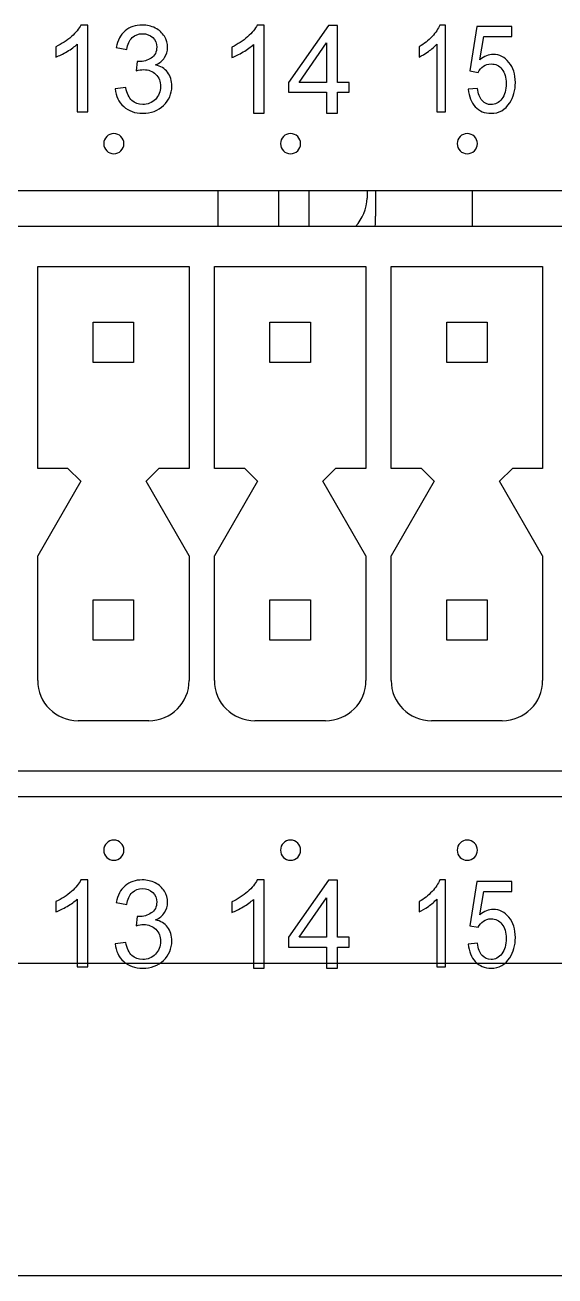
# Model space of a CAD drawing. Header units: millimetres. Extents: x 4086 to 8318, y 123 to 1549.
# Drawn here: x 7010.73 to 7021.23, y 1054.42 to 1079.21 of the extents above; entities that cross this region are included whole.
import ezdxf

# ---------------------------------------------------------------- set-up
doc = ezdxf.new("R2010")
doc.units = ezdxf.units.MM
doc.layers.add('20_ALL_FEATURES', color=7, linetype='Continuous')
doc.layers.add('layer 3', color=7, linetype='Continuous')

msp = doc.modelspace()

# ---------------------------------------------------------------- linework, layer by layer
at = {"layer": '20_ALL_FEATURES', "color": 7, "linetype": 'Continuous'}
for p, q in [((7036.033, 1075.925), (6960.933, 1075.925)), ((7014.555, 1075.225), (7014.555, 1075.925)), ((7015.754, 1075.925), (7015.754, 1075.225)), ((7016.355, 1075.925), (7016.355, 1075.225)), ((7017.505, 1075.925), (7017.505, 1075.784)), ((7017.673, 1075.925), (7017.673, 1075.425)), ((7019.594, 1075.225), (7019.594, 1075.925)), ((6961.533, 1075.225), (7035.433, 1075.225)), ((7010.983, 1070.425), (7010.983, 1074.425)), ((7010.983, 1074.425), (7013.983, 1074.425)), ((7013.983, 1074.425), (7013.983, 1070.425)), ((7014.483, 1070.425), (7014.483, 1074.425)), ((7014.483, 1074.425), (7017.483, 1074.425)), ((7017.483, 1074.425), (7017.483, 1070.425)), ((7017.983, 1070.425), (7017.983, 1074.425)), ((7017.983, 1074.425), (7020.983, 1074.425)), ((7020.983, 1074.425), (7020.983, 1070.425)), ((7012.083, 1072.525), (7012.083, 1073.325)), ((7012.083, 1073.325), (7012.883, 1073.325)), ((7012.883, 1073.325), (7012.883, 1072.525)), ((7015.583, 1072.525), (7015.583, 1073.325)), ((7015.583, 1073.325), (7016.383, 1073.325)), ((7016.383, 1073.325), (7016.383, 1072.525)), ((7019.083, 1072.525), (7019.083, 1073.325)), ((7019.083, 1073.325), (7019.883, 1073.325)), ((7019.883, 1073.325), (7019.883, 1072.525)), ((7012.883, 1072.525), (7012.083, 1072.525)), ((7016.383, 1072.525), (7015.583, 1072.525)), ((7019.883, 1072.525), (7019.083, 1072.525)), ((7011.583, 1070.425), (7010.983, 1070.425)), ((7011.583, 1070.425), (7011.836, 1070.171)), ((7013.129, 1070.171), (7013.383, 1070.425)), ((7013.983, 1070.425), (7013.383, 1070.425)), ((7015.083, 1070.425), (7014.483, 1070.425)), ((7015.083, 1070.425), (7015.336, 1070.171)), ((7016.629, 1070.171), (7016.883, 1070.425)), ((7017.483, 1070.425), (7016.883, 1070.425)), ((7018.583, 1070.425), (7017.983, 1070.425)), ((7018.583, 1070.425), (7018.836, 1070.171)), ((7020.129, 1070.171), (7020.383, 1070.425)), ((7020.983, 1070.425), (7020.383, 1070.425)), ((7011.836, 1070.171), (7010.983, 1068.692)), ((7013.983, 1068.692), (7013.129, 1070.171)), ((7015.336, 1070.171), (7014.483, 1068.692)), ((7017.483, 1068.692), (7016.629, 1070.171)), ((7018.836, 1070.171), (7017.983, 1068.692)), ((7020.983, 1068.692), (7020.129, 1070.171)), ((7010.983, 1066.225), (7010.983, 1068.692)), ((7013.983, 1068.692), (7013.983, 1066.225)), ((7014.483, 1066.225), (7014.483, 1068.692)), ((7017.483, 1068.692), (7017.483, 1066.225)), ((7017.983, 1066.225), (7017.983, 1068.692)), ((7020.983, 1068.692), (7020.983, 1066.225)), ((7012.083, 1067.025), (7012.083, 1067.825)), ((7012.083, 1067.825), (7012.883, 1067.825)), ((7012.883, 1067.825), (7012.883, 1067.025)), ((7015.583, 1067.025), (7015.583, 1067.825)), ((7015.583, 1067.825), (7016.383, 1067.825)), ((7016.383, 1067.825), (7016.383, 1067.025)), ((7019.083, 1067.025), (7019.083, 1067.825)), ((7019.083, 1067.825), (7019.883, 1067.825)), ((7019.883, 1067.825), (7019.883, 1067.025)), ((7012.883, 1067.025), (7012.083, 1067.025)), ((7016.383, 1067.025), (7015.583, 1067.025)), ((7019.883, 1067.025), (7019.083, 1067.025)), ((7013.183, 1065.425), (7011.783, 1065.425)), ((7016.683, 1065.425), (7015.283, 1065.425)), ((7020.183, 1065.425), (7018.783, 1065.425)), ((7036.033, 1064.425), (6960.933, 1064.425)), ((6960.933, 1063.925), (7036.033, 1063.925)), ((6846.023, 1060.625), (7173.323, 1060.625)), ((7173.273, 1054.425), (6846.073, 1054.425))]:
    msp.add_line(p, q, dxfattribs=at)
for centre, radius, start, end in [((7016.705, 1075.784), 0.8, 315.3431, 0), ((7013.673, 1075.425), 4, 357.0724, 0), ((7011.783, 1066.225), 0.8, 180, 270), ((7013.183, 1066.225), 0.8, 270, 0), ((7015.283, 1066.225), 0.8, 180, 270), ((7016.683, 1066.225), 0.8, 270, 0), ((7018.783, 1066.225), 0.8, 180, 270), ((7020.183, 1066.225), 0.8, 270, 0)]:
    msp.add_arc(centre, radius, start, end, dxfattribs=at)
at = {"layer": 'layer 3'}
for points, knots in [([(7011.975, 1077.491), (7011.975, 1077.491), (7011.764, 1077.491), (7011.764, 1077.491), (7011.764, 1077.491), (7011.764, 1077.491), (7011.764, 1078.832), (7011.764, 1078.832), (7011.764, 1078.832), (7011.713, 1078.783), (7011.647, 1078.735), (7011.565, 1078.687), (7011.565, 1078.687), (7011.482, 1078.638), (7011.408, 1078.602), (7011.343, 1078.578), (7011.343, 1078.578), (7011.343, 1078.578), (7011.343, 1078.782), (7011.343, 1078.782), (7011.343, 1078.782), (7011.46, 1078.837), (7011.563, 1078.904), (7011.652, 1078.983), (7011.652, 1078.983), (7011.74, 1079.061), (7011.802, 1079.138), (7011.839, 1079.212), (7011.839, 1079.212), (7011.839, 1079.212), (7011.975, 1079.212), (7011.975, 1079.212), (7011.975, 1079.212), (7011.975, 1079.212), (7011.975, 1077.491), (7011.975, 1077.491)], [0, 0, 0, 0, 0.1, 0.1, 0.1, 0.1, 0.2, 0.2, 0.2, 0.2, 0.3, 0.3, 0.3, 0.3, 0.4, 0.4, 0.4, 0.4, 0.5, 0.5, 0.5, 0.5, 0.6, 0.6, 0.6, 0.6, 0.7, 0.7, 0.7, 0.7, 0.8, 0.8, 0.8, 0.8, 1, 1, 1, 1]), ([(7012.516, 1077.945), (7012.516, 1077.945), (7012.727, 1077.974), (7012.727, 1077.974), (7012.727, 1077.974), (7012.751, 1077.854), (7012.792, 1077.768), (7012.85, 1077.716), (7012.85, 1077.716), (7012.908, 1077.663), (7012.979, 1077.637), (7013.063, 1077.637), (7013.063, 1077.637), (7013.162, 1077.637), (7013.247, 1077.671), (7013.314, 1077.739), (7013.314, 1077.739), (7013.382, 1077.808), (7013.416, 1077.893), (7013.416, 1077.994), (7013.416, 1077.994), (7013.416, 1078.091), (7013.385, 1078.171), (7013.321, 1078.234), (7013.321, 1078.234), (7013.258, 1078.296), (7013.178, 1078.328), (7013.08, 1078.328), (7013.08, 1078.328), (7013.04, 1078.328), (7012.991, 1078.32), (7012.931, 1078.305), (7012.931, 1078.305), (7012.931, 1078.305), (7012.955, 1078.489), (7012.955, 1078.489), (7012.955, 1078.489), (7012.969, 1078.487), (7012.98, 1078.486), (7012.989, 1078.486), (7012.989, 1078.486), (7013.079, 1078.486), (7013.16, 1078.51), (7013.232, 1078.557), (7013.232, 1078.557), (7013.304, 1078.603), (7013.34, 1078.675), (7013.34, 1078.772), (7013.34, 1078.772), (7013.34, 1078.849), (7013.313, 1078.913), (7013.261, 1078.964), (7013.261, 1078.964), (7013.209, 1079.014), (7013.141, 1079.039), (7013.059, 1079.039), (7013.059, 1079.039), (7012.977, 1079.039), (7012.908, 1079.014), (7012.854, 1078.962), (7012.854, 1078.962), (7012.799, 1078.91), (7012.764, 1078.832), (7012.748, 1078.728), (7012.748, 1078.728), (7012.748, 1078.728), (7012.538, 1078.767), (7012.538, 1078.767), (7012.538, 1078.767), (7012.564, 1078.908), (7012.622, 1079.017), (7012.713, 1079.095), (7012.713, 1079.095), (7012.804, 1079.173), (7012.918, 1079.212), (7013.054, 1079.212), (7013.054, 1079.212), (7013.147, 1079.212), (7013.233, 1079.192), (7013.312, 1079.152), (7013.312, 1079.152), (7013.391, 1079.112), (7013.451, 1079.057), (7013.492, 1078.988), (7013.492, 1078.988), (7013.534, 1078.919), (7013.555, 1078.845), (7013.555, 1078.767), (7013.555, 1078.767), (7013.555, 1078.693), (7013.535, 1078.626), (7013.496, 1078.566), (7013.496, 1078.566), (7013.456, 1078.505), (7013.397, 1078.457), (7013.319, 1078.421), (7013.319, 1078.421), (7013.42, 1078.398), (7013.499, 1078.349), (7013.555, 1078.275), (7013.555, 1078.275), (7013.611, 1078.202), (7013.639, 1078.109), (7013.639, 1077.999), (7013.639, 1077.999), (7013.639, 1077.849), (7013.584, 1077.722), (7013.475, 1077.618), (7013.475, 1077.618), (7013.366, 1077.514), (7013.228, 1077.462), (7013.061, 1077.462), (7013.061, 1077.462), (7012.911, 1077.462), (7012.786, 1077.507), (7012.686, 1077.597), (7012.686, 1077.597), (7012.587, 1077.686), (7012.53, 1077.803), (7012.516, 1077.945)], [0, 0, 0, 0, 0.032258, 0.032258, 0.032258, 0.032258, 0.064516, 0.064516, 0.064516, 0.064516, 0.096774, 0.096774, 0.096774, 0.096774, 0.129032, 0.129032, 0.129032, 0.129032, 0.16129, 0.16129, 0.16129, 0.16129, 0.193548, 0.193548, 0.193548, 0.193548, 0.225806, 0.225806, 0.225806, 0.225806, 0.258065, 0.258065, 0.258065, 0.258065, 0.290323, 0.290323, 0.290323, 0.290323, 0.322581, 0.322581, 0.322581, 0.322581, 0.354839, 0.354839, 0.354839, 0.354839, 0.387097, 0.387097, 0.387097, 0.387097, 0.419355, 0.419355, 0.419355, 0.419355, 0.451613, 0.451613, 0.451613, 0.451613, 0.483871, 0.483871, 0.483871, 0.483871, 0.516129, 0.516129, 0.516129, 0.516129, 0.548387, 0.548387, 0.548387, 0.548387, 0.580645, 0.580645, 0.580645, 0.580645, 0.612903, 0.612903, 0.612903, 0.612903, 0.645161, 0.645161, 0.645161, 0.645161, 0.677419, 0.677419, 0.677419, 0.677419, 0.709677, 0.709677, 0.709677, 0.709677, 0.741935, 0.741935, 0.741935, 0.741935, 0.774194, 0.774194, 0.774194, 0.774194, 0.806452, 0.806452, 0.806452, 0.806452, 0.83871, 0.83871, 0.83871, 0.83871, 0.870968, 0.870968, 0.870968, 0.870968, 0.903226, 0.903226, 0.903226, 0.903226, 0.935484, 0.935484, 0.935484, 0.935484, 1, 1, 1, 1]), ([(7015.47, 1077.462), (7015.47, 1077.462), (7015.255, 1077.462), (7015.255, 1077.462), (7015.255, 1077.462), (7015.255, 1077.462), (7015.255, 1078.826), (7015.255, 1078.826), (7015.255, 1078.826), (7015.204, 1078.776), (7015.136, 1078.727), (7015.053, 1078.678), (7015.053, 1078.678), (7014.969, 1078.629), (7014.894, 1078.592), (7014.827, 1078.568), (7014.827, 1078.568), (7014.827, 1078.568), (7014.827, 1078.774), (7014.827, 1078.774), (7014.827, 1078.774), (7014.947, 1078.83), (7015.051, 1078.899), (7015.141, 1078.979), (7015.141, 1078.979), (7015.231, 1079.059), (7015.294, 1079.136), (7015.332, 1079.212), (7015.332, 1079.212), (7015.332, 1079.212), (7015.47, 1079.212), (7015.47, 1079.212), (7015.47, 1079.212), (7015.47, 1079.212), (7015.47, 1077.462), (7015.47, 1077.462)], [0, 0, 0, 0, 0.1, 0.1, 0.1, 0.1, 0.2, 0.2, 0.2, 0.2, 0.3, 0.3, 0.3, 0.3, 0.4, 0.4, 0.4, 0.4, 0.5, 0.5, 0.5, 0.5, 0.6, 0.6, 0.6, 0.6, 0.7, 0.7, 0.7, 0.7, 0.8, 0.8, 0.8, 0.8, 1, 1, 1, 1]), ([(7016.704, 1077.462), (7016.704, 1077.462), (7016.704, 1077.878), (7016.704, 1077.878), (7016.704, 1077.878), (7016.704, 1077.878), (7015.947, 1077.878), (7015.947, 1077.878), (7015.947, 1077.878), (7015.947, 1077.878), (7015.947, 1078.075), (7015.947, 1078.075), (7015.947, 1078.075), (7015.947, 1078.075), (7016.743, 1079.205), (7016.743, 1079.205), (7016.743, 1079.205), (7016.743, 1079.205), (7016.918, 1079.205), (7016.918, 1079.205), (7016.918, 1079.205), (7016.918, 1079.205), (7016.918, 1078.075), (7016.918, 1078.075), (7016.918, 1078.075), (7016.918, 1078.075), (7017.154, 1078.075), (7017.154, 1078.075), (7017.154, 1078.075), (7017.154, 1078.075), (7017.154, 1077.878), (7017.154, 1077.878), (7017.154, 1077.878), (7017.154, 1077.878), (7016.918, 1077.878), (7016.918, 1077.878), (7016.918, 1077.878), (7016.918, 1077.878), (7016.918, 1077.462), (7016.918, 1077.462), (7016.918, 1077.462), (7016.918, 1077.462), (7016.704, 1077.462), (7016.704, 1077.462)], [0, 0, 0, 0, 0.083333, 0.083333, 0.083333, 0.083333, 0.166667, 0.166667, 0.166667, 0.166667, 0.25, 0.25, 0.25, 0.25, 0.333333, 0.333333, 0.333333, 0.333333, 0.416667, 0.416667, 0.416667, 0.416667, 0.5, 0.5, 0.5, 0.5, 0.583333, 0.583333, 0.583333, 0.583333, 0.666667, 0.666667, 0.666667, 0.666667, 0.75, 0.75, 0.75, 0.75, 0.833333, 0.833333, 0.833333, 0.833333, 1, 1, 1, 1]), ([(7019.058, 1077.491), (7019.058, 1077.491), (7018.885, 1077.491), (7018.885, 1077.491), (7018.885, 1077.491), (7018.885, 1077.491), (7018.885, 1078.832), (7018.885, 1078.832), (7018.885, 1078.832), (7018.843, 1078.783), (7018.788, 1078.735), (7018.721, 1078.687), (7018.721, 1078.687), (7018.653, 1078.638), (7018.592, 1078.602), (7018.539, 1078.578), (7018.539, 1078.578), (7018.539, 1078.578), (7018.539, 1078.782), (7018.539, 1078.782), (7018.539, 1078.782), (7018.635, 1078.837), (7018.72, 1078.904), (7018.792, 1078.983), (7018.792, 1078.983), (7018.865, 1079.061), (7018.916, 1079.138), (7018.946, 1079.212), (7018.946, 1079.212), (7018.946, 1079.212), (7019.058, 1079.212), (7019.058, 1079.212), (7019.058, 1079.212), (7019.058, 1079.212), (7019.058, 1077.491), (7019.058, 1077.491)], [0, 0, 0, 0, 0.1, 0.1, 0.1, 0.1, 0.2, 0.2, 0.2, 0.2, 0.3, 0.3, 0.3, 0.3, 0.4, 0.4, 0.4, 0.4, 0.5, 0.5, 0.5, 0.5, 0.6, 0.6, 0.6, 0.6, 0.7, 0.7, 0.7, 0.7, 0.8, 0.8, 0.8, 0.8, 1, 1, 1, 1]), ([(7019.51, 1077.941), (7019.51, 1077.941), (7019.691, 1077.957), (7019.691, 1077.957), (7019.691, 1077.957), (7019.705, 1077.85), (7019.736, 1077.769), (7019.784, 1077.715), (7019.784, 1077.715), (7019.833, 1077.661), (7019.892, 1077.634), (7019.962, 1077.634), (7019.962, 1077.634), (7020.047, 1077.634), (7020.117, 1077.672), (7020.174, 1077.749), (7020.174, 1077.749), (7020.231, 1077.825), (7020.26, 1077.927), (7020.26, 1078.053), (7020.26, 1078.053), (7020.26, 1078.173), (7020.233, 1078.267), (7020.178, 1078.337), (7020.178, 1078.337), (7020.123, 1078.406), (7020.051, 1078.441), (7019.961, 1078.441), (7019.961, 1078.441), (7019.904, 1078.441), (7019.854, 1078.425), (7019.81, 1078.394), (7019.81, 1078.394), (7019.766, 1078.363), (7019.731, 1078.323), (7019.705, 1078.273), (7019.705, 1078.273), (7019.705, 1078.273), (7019.542, 1078.302), (7019.542, 1078.302), (7019.542, 1078.302), (7019.542, 1078.302), (7019.678, 1079.183), (7019.678, 1079.183), (7019.678, 1079.183), (7019.678, 1079.183), (7020.376, 1079.183), (7020.376, 1079.183), (7020.376, 1079.183), (7020.376, 1079.183), (7020.376, 1078.982), (7020.376, 1078.982), (7020.376, 1078.982), (7020.376, 1078.982), (7019.816, 1078.982), (7019.816, 1078.982), (7019.816, 1078.982), (7019.816, 1078.982), (7019.741, 1078.52), (7019.741, 1078.52), (7019.741, 1078.52), (7019.825, 1078.592), (7019.913, 1078.628), (7020.006, 1078.628), (7020.006, 1078.628), (7020.128, 1078.628), (7020.232, 1078.576), (7020.316, 1078.472), (7020.316, 1078.472), (7020.401, 1078.368), (7020.443, 1078.235), (7020.443, 1078.072), (7020.443, 1078.072), (7020.443, 1077.917), (7020.406, 1077.783), (7020.332, 1077.67), (7020.332, 1077.67), (7020.242, 1077.531), (7020.118, 1077.462), (7019.962, 1077.462), (7019.962, 1077.462), (7019.834, 1077.462), (7019.73, 1077.506), (7019.649, 1077.593), (7019.649, 1077.593), (7019.568, 1077.68), (7019.522, 1077.796), (7019.51, 1077.941)], [0, 0, 0, 0, 0.043478, 0.043478, 0.043478, 0.043478, 0.086957, 0.086957, 0.086957, 0.086957, 0.130435, 0.130435, 0.130435, 0.130435, 0.173913, 0.173913, 0.173913, 0.173913, 0.217391, 0.217391, 0.217391, 0.217391, 0.26087, 0.26087, 0.26087, 0.26087, 0.304348, 0.304348, 0.304348, 0.304348, 0.347826, 0.347826, 0.347826, 0.347826, 0.391304, 0.391304, 0.391304, 0.391304, 0.434783, 0.434783, 0.434783, 0.434783, 0.478261, 0.478261, 0.478261, 0.478261, 0.521739, 0.521739, 0.521739, 0.521739, 0.565217, 0.565217, 0.565217, 0.565217, 0.608696, 0.608696, 0.608696, 0.608696, 0.652174, 0.652174, 0.652174, 0.652174, 0.695652, 0.695652, 0.695652, 0.695652, 0.73913, 0.73913, 0.73913, 0.73913, 0.782609, 0.782609, 0.782609, 0.782609, 0.826087, 0.826087, 0.826087, 0.826087, 0.869565, 0.869565, 0.869565, 0.869565, 0.913043, 0.913043, 0.913043, 0.913043, 1, 1, 1, 1]), ([(7016.704, 1078.075), (7016.704, 1078.075), (7016.704, 1078.859), (7016.704, 1078.859), (7016.704, 1078.859), (7016.704, 1078.859), (7016.158, 1078.075), (7016.158, 1078.075), (7016.158, 1078.075), (7016.158, 1078.075), (7016.704, 1078.075), (7016.704, 1078.075)], [0, 0, 0, 0, 0.25, 0.25, 0.25, 0.25, 0.5, 0.5, 0.5, 0.5, 1, 1, 1, 1]), ([(7012.491, 1077.061), (7012.601, 1077.061), (7012.691, 1076.972), (7012.691, 1076.861), (7012.691, 1076.861), (7012.691, 1076.751), (7012.601, 1076.661), (7012.491, 1076.661), (7012.491, 1076.661), (7012.38, 1076.661), (7012.291, 1076.751), (7012.291, 1076.861), (7012.291, 1076.861), (7012.291, 1076.972), (7012.38, 1077.061), (7012.491, 1077.061)], [0, 0, 0, 0, 0.2, 0.2, 0.2, 0.2, 0.4, 0.4, 0.4, 0.4, 0.6, 0.6, 0.6, 0.6, 1, 1, 1, 1]), ([(7015.991, 1077.061), (7016.101, 1077.061), (7016.191, 1076.972), (7016.191, 1076.861), (7016.191, 1076.861), (7016.191, 1076.751), (7016.101, 1076.661), (7015.991, 1076.661), (7015.991, 1076.661), (7015.88, 1076.661), (7015.791, 1076.751), (7015.791, 1076.861), (7015.791, 1076.861), (7015.791, 1076.972), (7015.88, 1077.061), (7015.991, 1077.061)], [0, 0, 0, 0, 0.2, 0.2, 0.2, 0.2, 0.4, 0.4, 0.4, 0.4, 0.6, 0.6, 0.6, 0.6, 1, 1, 1, 1]), ([(7019.491, 1077.061), (7019.601, 1077.061), (7019.691, 1076.972), (7019.691, 1076.861), (7019.691, 1076.861), (7019.691, 1076.751), (7019.601, 1076.661), (7019.491, 1076.661), (7019.491, 1076.661), (7019.38, 1076.661), (7019.291, 1076.751), (7019.291, 1076.861), (7019.291, 1076.861), (7019.291, 1076.972), (7019.38, 1077.061), (7019.491, 1077.061)], [0, 0, 0, 0, 0.2, 0.2, 0.2, 0.2, 0.4, 0.4, 0.4, 0.4, 0.6, 0.6, 0.6, 0.6, 1, 1, 1, 1]), ([(7012.491, 1063.061), (7012.601, 1063.061), (7012.691, 1062.972), (7012.691, 1062.861), (7012.691, 1062.861), (7012.691, 1062.751), (7012.601, 1062.661), (7012.491, 1062.661), (7012.491, 1062.661), (7012.38, 1062.661), (7012.291, 1062.751), (7012.291, 1062.861), (7012.291, 1062.861), (7012.291, 1062.972), (7012.38, 1063.061), (7012.491, 1063.061)], [0, 0, 0, 0, 0.2, 0.2, 0.2, 0.2, 0.4, 0.4, 0.4, 0.4, 0.6, 0.6, 0.6, 0.6, 1, 1, 1, 1]), ([(7015.991, 1063.061), (7016.101, 1063.061), (7016.191, 1062.972), (7016.191, 1062.861), (7016.191, 1062.861), (7016.191, 1062.751), (7016.101, 1062.661), (7015.991, 1062.661), (7015.991, 1062.661), (7015.88, 1062.661), (7015.791, 1062.751), (7015.791, 1062.861), (7015.791, 1062.861), (7015.791, 1062.972), (7015.88, 1063.061), (7015.991, 1063.061)], [0, 0, 0, 0, 0.2, 0.2, 0.2, 0.2, 0.4, 0.4, 0.4, 0.4, 0.6, 0.6, 0.6, 0.6, 1, 1, 1, 1]), ([(7019.491, 1063.061), (7019.601, 1063.061), (7019.691, 1062.972), (7019.691, 1062.861), (7019.691, 1062.861), (7019.691, 1062.751), (7019.601, 1062.661), (7019.491, 1062.661), (7019.491, 1062.661), (7019.38, 1062.661), (7019.291, 1062.751), (7019.291, 1062.861), (7019.291, 1062.861), (7019.291, 1062.972), (7019.38, 1063.061), (7019.491, 1063.061)], [0, 0, 0, 0, 0.2, 0.2, 0.2, 0.2, 0.4, 0.4, 0.4, 0.4, 0.6, 0.6, 0.6, 0.6, 1, 1, 1, 1]), ([(7011.975, 1060.551), (7011.975, 1060.551), (7011.764, 1060.551), (7011.764, 1060.551), (7011.764, 1060.551), (7011.764, 1060.551), (7011.764, 1061.892), (7011.764, 1061.892), (7011.764, 1061.892), (7011.713, 1061.843), (7011.647, 1061.795), (7011.565, 1061.747), (7011.565, 1061.747), (7011.482, 1061.699), (7011.408, 1061.662), (7011.343, 1061.638), (7011.343, 1061.638), (7011.343, 1061.638), (7011.343, 1061.842), (7011.343, 1061.842), (7011.343, 1061.842), (7011.46, 1061.897), (7011.563, 1061.964), (7011.652, 1062.043), (7011.652, 1062.043), (7011.74, 1062.121), (7011.802, 1062.198), (7011.839, 1062.272), (7011.839, 1062.272), (7011.839, 1062.272), (7011.975, 1062.272), (7011.975, 1062.272), (7011.975, 1062.272), (7011.975, 1062.272), (7011.975, 1060.551), (7011.975, 1060.551)], [0, 0, 0, 0, 0.1, 0.1, 0.1, 0.1, 0.2, 0.2, 0.2, 0.2, 0.3, 0.3, 0.3, 0.3, 0.4, 0.4, 0.4, 0.4, 0.5, 0.5, 0.5, 0.5, 0.6, 0.6, 0.6, 0.6, 0.7, 0.7, 0.7, 0.7, 0.8, 0.8, 0.8, 0.8, 1, 1, 1, 1]), ([(7012.516, 1061.006), (7012.516, 1061.006), (7012.727, 1061.034), (7012.727, 1061.034), (7012.727, 1061.034), (7012.751, 1060.914), (7012.792, 1060.828), (7012.85, 1060.776), (7012.85, 1060.776), (7012.908, 1060.723), (7012.979, 1060.697), (7013.063, 1060.697), (7013.063, 1060.697), (7013.162, 1060.697), (7013.247, 1060.731), (7013.314, 1060.8), (7013.314, 1060.8), (7013.382, 1060.868), (7013.416, 1060.953), (7013.416, 1061.055), (7013.416, 1061.055), (7013.416, 1061.151), (7013.385, 1061.231), (7013.321, 1061.294), (7013.321, 1061.294), (7013.258, 1061.357), (7013.178, 1061.388), (7013.08, 1061.388), (7013.08, 1061.388), (7013.04, 1061.388), (7012.991, 1061.38), (7012.931, 1061.365), (7012.931, 1061.365), (7012.931, 1061.365), (7012.955, 1061.549), (7012.955, 1061.549), (7012.955, 1061.549), (7012.969, 1061.547), (7012.98, 1061.546), (7012.989, 1061.546), (7012.989, 1061.546), (7013.079, 1061.546), (7013.16, 1061.57), (7013.232, 1061.617), (7013.232, 1061.617), (7013.304, 1061.663), (7013.34, 1061.735), (7013.34, 1061.832), (7013.34, 1061.832), (7013.34, 1061.909), (7013.313, 1061.973), (7013.261, 1062.024), (7013.261, 1062.024), (7013.209, 1062.074), (7013.141, 1062.1), (7013.059, 1062.1), (7013.059, 1062.1), (7012.977, 1062.1), (7012.908, 1062.074), (7012.854, 1062.022), (7012.854, 1062.022), (7012.799, 1061.97), (7012.764, 1061.892), (7012.748, 1061.788), (7012.748, 1061.788), (7012.748, 1061.788), (7012.538, 1061.827), (7012.538, 1061.827), (7012.538, 1061.827), (7012.564, 1061.968), (7012.622, 1062.078), (7012.713, 1062.155), (7012.713, 1062.155), (7012.804, 1062.233), (7012.918, 1062.272), (7013.054, 1062.272), (7013.054, 1062.272), (7013.147, 1062.272), (7013.233, 1062.252), (7013.312, 1062.212), (7013.312, 1062.212), (7013.391, 1062.172), (7013.451, 1062.117), (7013.492, 1062.048), (7013.492, 1062.048), (7013.534, 1061.979), (7013.555, 1061.905), (7013.555, 1061.827), (7013.555, 1061.827), (7013.555, 1061.754), (7013.535, 1061.687), (7013.496, 1061.626), (7013.496, 1061.626), (7013.456, 1061.565), (7013.397, 1061.517), (7013.319, 1061.481), (7013.319, 1061.481), (7013.42, 1061.458), (7013.499, 1061.409), (7013.555, 1061.335), (7013.555, 1061.335), (7013.611, 1061.262), (7013.639, 1061.17), (7013.639, 1061.059), (7013.639, 1061.059), (7013.639, 1060.909), (7013.584, 1060.782), (7013.475, 1060.678), (7013.475, 1060.678), (7013.366, 1060.574), (7013.228, 1060.522), (7013.061, 1060.522), (7013.061, 1060.522), (7012.911, 1060.522), (7012.786, 1060.567), (7012.686, 1060.657), (7012.686, 1060.657), (7012.587, 1060.747), (7012.53, 1060.863), (7012.516, 1061.006)], [0, 0, 0, 0, 0.032258, 0.032258, 0.032258, 0.032258, 0.064516, 0.064516, 0.064516, 0.064516, 0.096774, 0.096774, 0.096774, 0.096774, 0.129032, 0.129032, 0.129032, 0.129032, 0.16129, 0.16129, 0.16129, 0.16129, 0.193548, 0.193548, 0.193548, 0.193548, 0.225806, 0.225806, 0.225806, 0.225806, 0.258065, 0.258065, 0.258065, 0.258065, 0.290323, 0.290323, 0.290323, 0.290323, 0.322581, 0.322581, 0.322581, 0.322581, 0.354839, 0.354839, 0.354839, 0.354839, 0.387097, 0.387097, 0.387097, 0.387097, 0.419355, 0.419355, 0.419355, 0.419355, 0.451613, 0.451613, 0.451613, 0.451613, 0.483871, 0.483871, 0.483871, 0.483871, 0.516129, 0.516129, 0.516129, 0.516129, 0.548387, 0.548387, 0.548387, 0.548387, 0.580645, 0.580645, 0.580645, 0.580645, 0.612903, 0.612903, 0.612903, 0.612903, 0.645161, 0.645161, 0.645161, 0.645161, 0.677419, 0.677419, 0.677419, 0.677419, 0.709677, 0.709677, 0.709677, 0.709677, 0.741935, 0.741935, 0.741935, 0.741935, 0.774194, 0.774194, 0.774194, 0.774194, 0.806452, 0.806452, 0.806452, 0.806452, 0.83871, 0.83871, 0.83871, 0.83871, 0.870968, 0.870968, 0.870968, 0.870968, 0.903226, 0.903226, 0.903226, 0.903226, 0.935484, 0.935484, 0.935484, 0.935484, 1, 1, 1, 1]), ([(7015.47, 1060.522), (7015.47, 1060.522), (7015.255, 1060.522), (7015.255, 1060.522), (7015.255, 1060.522), (7015.255, 1060.522), (7015.255, 1061.886), (7015.255, 1061.886), (7015.255, 1061.886), (7015.204, 1061.836), (7015.136, 1061.787), (7015.053, 1061.738), (7015.053, 1061.738), (7014.969, 1061.689), (7014.894, 1061.652), (7014.827, 1061.628), (7014.827, 1061.628), (7014.827, 1061.628), (7014.827, 1061.835), (7014.827, 1061.835), (7014.827, 1061.835), (7014.947, 1061.891), (7015.051, 1061.959), (7015.141, 1062.039), (7015.141, 1062.039), (7015.231, 1062.119), (7015.294, 1062.196), (7015.332, 1062.272), (7015.332, 1062.272), (7015.332, 1062.272), (7015.47, 1062.272), (7015.47, 1062.272), (7015.47, 1062.272), (7015.47, 1062.272), (7015.47, 1060.522), (7015.47, 1060.522)], [0, 0, 0, 0, 0.1, 0.1, 0.1, 0.1, 0.2, 0.2, 0.2, 0.2, 0.3, 0.3, 0.3, 0.3, 0.4, 0.4, 0.4, 0.4, 0.5, 0.5, 0.5, 0.5, 0.6, 0.6, 0.6, 0.6, 0.7, 0.7, 0.7, 0.7, 0.8, 0.8, 0.8, 0.8, 1, 1, 1, 1]), ([(7016.704, 1060.522), (7016.704, 1060.522), (7016.704, 1060.938), (7016.704, 1060.938), (7016.704, 1060.938), (7016.704, 1060.938), (7015.947, 1060.938), (7015.947, 1060.938), (7015.947, 1060.938), (7015.947, 1060.938), (7015.947, 1061.135), (7015.947, 1061.135), (7015.947, 1061.135), (7015.947, 1061.135), (7016.743, 1062.265), (7016.743, 1062.265), (7016.743, 1062.265), (7016.743, 1062.265), (7016.918, 1062.265), (7016.918, 1062.265), (7016.918, 1062.265), (7016.918, 1062.265), (7016.918, 1061.135), (7016.918, 1061.135), (7016.918, 1061.135), (7016.918, 1061.135), (7017.154, 1061.135), (7017.154, 1061.135), (7017.154, 1061.135), (7017.154, 1061.135), (7017.154, 1060.938), (7017.154, 1060.938), (7017.154, 1060.938), (7017.154, 1060.938), (7016.918, 1060.938), (7016.918, 1060.938), (7016.918, 1060.938), (7016.918, 1060.938), (7016.918, 1060.522), (7016.918, 1060.522), (7016.918, 1060.522), (7016.918, 1060.522), (7016.704, 1060.522), (7016.704, 1060.522)], [0, 0, 0, 0, 0.083333, 0.083333, 0.083333, 0.083333, 0.166667, 0.166667, 0.166667, 0.166667, 0.25, 0.25, 0.25, 0.25, 0.333333, 0.333333, 0.333333, 0.333333, 0.416667, 0.416667, 0.416667, 0.416667, 0.5, 0.5, 0.5, 0.5, 0.583333, 0.583333, 0.583333, 0.583333, 0.666667, 0.666667, 0.666667, 0.666667, 0.75, 0.75, 0.75, 0.75, 0.833333, 0.833333, 0.833333, 0.833333, 1, 1, 1, 1]), ([(7019.058, 1060.551), (7019.058, 1060.551), (7018.885, 1060.551), (7018.885, 1060.551), (7018.885, 1060.551), (7018.885, 1060.551), (7018.885, 1061.892), (7018.885, 1061.892), (7018.885, 1061.892), (7018.843, 1061.843), (7018.788, 1061.795), (7018.721, 1061.747), (7018.721, 1061.747), (7018.653, 1061.699), (7018.592, 1061.662), (7018.539, 1061.638), (7018.539, 1061.638), (7018.539, 1061.638), (7018.539, 1061.842), (7018.539, 1061.842), (7018.539, 1061.842), (7018.635, 1061.897), (7018.72, 1061.964), (7018.792, 1062.043), (7018.792, 1062.043), (7018.865, 1062.121), (7018.916, 1062.198), (7018.946, 1062.272), (7018.946, 1062.272), (7018.946, 1062.272), (7019.058, 1062.272), (7019.058, 1062.272), (7019.058, 1062.272), (7019.058, 1062.272), (7019.058, 1060.551), (7019.058, 1060.551)], [0, 0, 0, 0, 0.1, 0.1, 0.1, 0.1, 0.2, 0.2, 0.2, 0.2, 0.3, 0.3, 0.3, 0.3, 0.4, 0.4, 0.4, 0.4, 0.5, 0.5, 0.5, 0.5, 0.6, 0.6, 0.6, 0.6, 0.7, 0.7, 0.7, 0.7, 0.8, 0.8, 0.8, 0.8, 1, 1, 1, 1]), ([(7019.51, 1061.001), (7019.51, 1061.001), (7019.691, 1061.017), (7019.691, 1061.017), (7019.691, 1061.017), (7019.705, 1060.91), (7019.736, 1060.83), (7019.784, 1060.775), (7019.784, 1060.775), (7019.833, 1060.721), (7019.892, 1060.694), (7019.962, 1060.694), (7019.962, 1060.694), (7020.047, 1060.694), (7020.117, 1060.733), (7020.174, 1060.809), (7020.174, 1060.809), (7020.231, 1060.885), (7020.26, 1060.987), (7020.26, 1061.113), (7020.26, 1061.113), (7020.26, 1061.233), (7020.233, 1061.328), (7020.178, 1061.397), (7020.178, 1061.397), (7020.123, 1061.466), (7020.051, 1061.501), (7019.961, 1061.501), (7019.961, 1061.501), (7019.904, 1061.501), (7019.854, 1061.486), (7019.81, 1061.454), (7019.81, 1061.454), (7019.766, 1061.423), (7019.731, 1061.383), (7019.705, 1061.334), (7019.705, 1061.334), (7019.705, 1061.334), (7019.542, 1061.362), (7019.542, 1061.362), (7019.542, 1061.362), (7019.542, 1061.362), (7019.678, 1062.243), (7019.678, 1062.243), (7019.678, 1062.243), (7019.678, 1062.243), (7020.376, 1062.243), (7020.376, 1062.243), (7020.376, 1062.243), (7020.376, 1062.243), (7020.376, 1062.042), (7020.376, 1062.042), (7020.376, 1062.042), (7020.376, 1062.042), (7019.816, 1062.042), (7019.816, 1062.042), (7019.816, 1062.042), (7019.816, 1062.042), (7019.741, 1061.58), (7019.741, 1061.58), (7019.741, 1061.58), (7019.825, 1061.652), (7019.913, 1061.688), (7020.006, 1061.688), (7020.006, 1061.688), (7020.128, 1061.688), (7020.232, 1061.636), (7020.316, 1061.532), (7020.316, 1061.532), (7020.401, 1061.428), (7020.443, 1061.295), (7020.443, 1061.132), (7020.443, 1061.132), (7020.443, 1060.977), (7020.406, 1060.843), (7020.332, 1060.73), (7020.332, 1060.73), (7020.242, 1060.591), (7020.118, 1060.522), (7019.962, 1060.522), (7019.962, 1060.522), (7019.834, 1060.522), (7019.73, 1060.566), (7019.649, 1060.653), (7019.649, 1060.653), (7019.568, 1060.741), (7019.522, 1060.856), (7019.51, 1061.001)], [0, 0, 0, 0, 0.043478, 0.043478, 0.043478, 0.043478, 0.086957, 0.086957, 0.086957, 0.086957, 0.130435, 0.130435, 0.130435, 0.130435, 0.173913, 0.173913, 0.173913, 0.173913, 0.217391, 0.217391, 0.217391, 0.217391, 0.26087, 0.26087, 0.26087, 0.26087, 0.304348, 0.304348, 0.304348, 0.304348, 0.347826, 0.347826, 0.347826, 0.347826, 0.391304, 0.391304, 0.391304, 0.391304, 0.434783, 0.434783, 0.434783, 0.434783, 0.478261, 0.478261, 0.478261, 0.478261, 0.521739, 0.521739, 0.521739, 0.521739, 0.565217, 0.565217, 0.565217, 0.565217, 0.608696, 0.608696, 0.608696, 0.608696, 0.652174, 0.652174, 0.652174, 0.652174, 0.695652, 0.695652, 0.695652, 0.695652, 0.73913, 0.73913, 0.73913, 0.73913, 0.782609, 0.782609, 0.782609, 0.782609, 0.826087, 0.826087, 0.826087, 0.826087, 0.869565, 0.869565, 0.869565, 0.869565, 0.913043, 0.913043, 0.913043, 0.913043, 1, 1, 1, 1]), ([(7016.704, 1061.135), (7016.704, 1061.135), (7016.704, 1061.919), (7016.704, 1061.919), (7016.704, 1061.919), (7016.704, 1061.919), (7016.158, 1061.135), (7016.158, 1061.135), (7016.158, 1061.135), (7016.158, 1061.135), (7016.704, 1061.135), (7016.704, 1061.135)], [0, 0, 0, 0, 0.25, 0.25, 0.25, 0.25, 0.5, 0.5, 0.5, 0.5, 1, 1, 1, 1])]:
    msp.add_open_spline(points, degree=3, knots=knots, dxfattribs=at)

doc.saveas('drawing.dxf')
